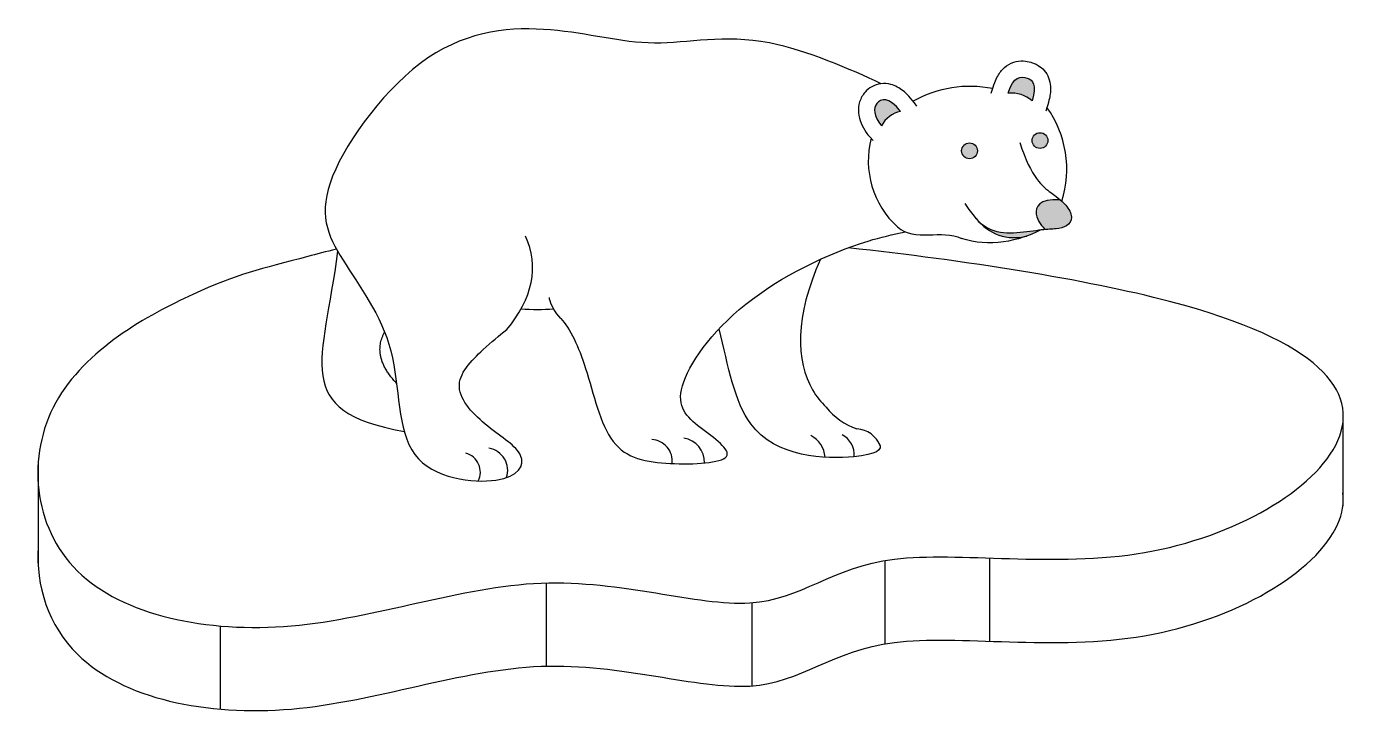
# Model space of a CAD drawing. Header units: inches. Extents: x 253 to 340, y -22 to 106.
# Drawn here: x 253.2 to 306.5, y -21.5 to 6.1 of the extents above.
import ezdxf

# ---------------------------------------------------------------- set-up
doc = ezdxf.new("R2010")
doc.units = ezdxf.units.IN
doc.header["$MEASUREMENT"] = 0

msp = doc.modelspace()

# ---------------------------------------------------------------- hatches: boundary and pattern name
h = msp.add_hatch(color=15)
h.dxf.hatch_style = 1
edge = h.paths.add_edge_path()
edge.add_spline(control_points=[(293.9407775981963, -2.023379035552229), (294.1167133851094, -2.007982734617525), (294.4098572970512, -2.002362198544941), (294.8228774320968, -1.913480395609668), (295.069040551783, -1.553926206590917), (294.8404673014055, -1.105516701564285), (294.6266495462467, -0.9051302812970774), (294.5318752626926, -0.827622057588106)], knot_values=[1.501054516785771, 1.501054516785771, 1.501054516785771, 1.501054516785771, 2.281720343146428, 3.281720343146428, 4.281720343146428, 5.281720343146428, 5.780665826360657, 5.780665826360657, 5.780665826360657, 5.780665826360657], degree=3, periodic=0)
edge.add_spline(control_points=[(294.5318752626927, -0.8276220575881936), (293.6837374970403, -0.7776866392896693), (293.3871429645387, -1.465512492643374), (293.843100727158, -1.914326414308206), (293.9407775981963, -2.023379035552225)], knot_values=[0, 0, 0, 0, 1, 2, 2, 2, 2], degree=3, periodic=0)
h.paths.add_polyline_path([(294.0438185408095, 1.539719913276327, 1), (293.4130848888576, 1.539719913276327, 1)])
h.paths.add_polyline_path([(291.2230692941532, 1.128414302316054, 1), (290.5923356422013, 1.128414302316054, 1)])
edge = h.paths.add_edge_path()
edge.add_spline(control_points=[(293.4156816687948, 3.124442456399823), (293.5978982085395, 3.790943101975749), (293.2990627510296, 4.122372367636178), (292.6503713996947, 4.129656470884349), (292.4572218274566, 3.434019287053871)], knot_values=[0, 0, 0, 0, 1, 2, 2, 2, 2], degree=3, periodic=0)
edge.add_arc((292.584900391593, 2.190816545975675), 1.24974192182397, 48.335909997821375, 95.86379368760993, ccw=False)
edge = h.paths.add_edge_path()
edge.add_spline(control_points=[(288.1492368799829, 2.705933766276107), (287.6761563065675, 3.30974888941682), (287.032668348365, 3.136011768365318), (287.067561114978, 2.537389655599906), (287.3815960144956, 2.130559130010386)], knot_values=[0, 0, 0, 0, 1, 2, 2, 2, 2], degree=3, periodic=0)
edge.add_arc((288.3589017096521, 1.626443139868463), 1.099663290876879, 100.99146418467541, 152.714310906701, ccw=False)
h = msp.add_hatch(color=15)
h.dxf.hatch_style = 1
edge = h.paths.add_edge_path()
edge.add_spline(control_points=[(293.7292356038713, -2.04622080119363), (293.4710386401792, -2.079061721612874), (292.7725554246602, -2.196271446734237), (291.8648575255149, -2.151035046734938), (291.4000565916624, -1.839050954029993), (291.1772366538729, -1.583335416794174)], knot_values=[6.063138616722513, 6.063138616722513, 6.063138616722513, 6.063138616722513, 7, 8, 8.631563899440044, 8.631563899440044, 8.631563899440044, 8.631563899440044], degree=3, periodic=0)
edge.add_arc((292.7085347586283, -0.4302404834631268), 1.91689900905108, 216.9804029094164, 284.7691837998141)
edge.add_spline(control_points=[(293.1972016199715, -2.283806373727673), (293.3892055546769, -2.214010344488758), (293.5681898365477, -2.133604066707296), (293.7292356038724, -2.046220801193007)], knot_values=[0.4669935581322413, 0.4669935581322413, 0.4669935581322413, 0.4669935581322413, 0.5735585162332958, 0.5735585162332958, 0.5735585162332958, 0.5735585162332958], degree=3, periodic=0)

# ---------------------------------------------------------------- linework, layer by layer
for points in [[(305.8518006290867, -9.756781455530803), (305.8518006290867, -13.08848570723651)], [(253.6307693216682, -11.38981928873006), (253.6307693216682, -15.49583701349099)], [(287.5168458936752, -15.27472106624936), (287.5168458936752, -18.60642531795365)], [(291.7096825691548, -15.17230291902161), (291.7096825691548, -18.50400717072637)], [(273.9672682811479, -16.16993186775282), (273.9672682811479, -19.50163611945758)], [(282.1885941814343, -16.96211651030228), (282.1885941814343, -20.29382076200704)], [(260.9193577174809, -17.8934066730837), (260.9193577174809, -21.22511092478853)]]:
    msp.add_lwpolyline(points)
at = {"color": 15}
for centre in [(293.7284517148335, 1.539719913276327), (290.9077024681773, 1.128414302316054)]:
    msp.add_circle(centre, 0.3153668259759464, dxfattribs=at)
for centre, radius, start, end in [((290.9247534870455, -0.9150437355017687), 4.625331253812911, 78.65943869520693, 119.4732840548867), ((292.584900391593, 2.190816545975682), 1.249741921823963, 48.33590999782098, 95.86379368761217), ((288.3589017096521, 1.626443139868462), 1.099663290876879, 100.9914641846752, 152.7143109067031), ((290.531546245871, 0.3846210566919837), 4.268499813556731, 342.6287083969038, 35.5735174561471), ((290.439587083049, 0.7317903881136321), 3.585392224596055, 165.4387917143217, 227.6762587142308), ((292.7085347586283, -0.430240483463125), 1.916899009051082, 216.9804029094292, 284.7691838002725), ((287.2414762982573, -7.50102021796996), 2.636876223046192, 218.07630256698, 251.4017002729062), ((286.3161896902507, -11.10125233802573), 1.10428192473526, 22.57491148573282, 85.6215895830105), ((278.151116042127, -11.28785097093217), 0.8574037867026024, 353.0753184887913, 87.35901260911481), ((279.3310744623398, -11.33668567933455), 0.968474695567416, 358.1885155247571, 81.98424918844164), ((284.057662888295, -11.22500787729325), 1.074138275909357, 4.449946710895537, 62.60924950655608), ((285.3833241511612, -11.0401184286426), 0.9073858440396284, 355.2163527105283, 62.43280292445025), ((270.5455716835068, -11.73474206035921), 0.7828819759980601, 333.0504163704491, 74.98537671258399), ((271.5242776739286, -11.67066415611924), 0.9022302192879567, 341.6392747802332, 80.45702905740482)]:
    msp.add_arc(centre, radius, start, end, dxfattribs=at)
msp.add_arc((273.6116484090951, 2.394475614281514), 7.616958414078238, 265.1133201432651, 274.8866798567349)
for points, knots in [([(287.3693774431642, 3.817081268703994), (286.1568098349977, 4.388251451843793), (282.2172803501506, 6.105434351389281), (278.2305025671675, 5.063784121221296), (274.3676317347089, 6.230260773633198), (269.1430291011478, 5.84143526458319), (264.4464447807537, -0.518639697127572), (265.5691840211101, -3.096596960655763), (268.264913669551, -6.59182864091491), (267.8359295161583, -11.80262340135515), (272.63609631203, -12.38006385645063), (273.3472321760836, -11.00309026118452), (271.6138385790755, -10.02588329863467), (269.9693371083191, -8.293561682824478), (271.2569633608272, -6.967736789132465), (272.075454439001, -6.263872000653679), (272.3921424896226, -6.02375831623341)], [2.187086256182579, 2.187086256182579, 2.187086256182579, 2.187086256182579, 3, 4, 5, 6, 7, 8, 9, 10, 11, 12, 13, 14, 15, 15.63368968123212, 15.63368968123212, 15.63368968123212, 15.63368968123212]), ([(291.7779058379633, 3.430842144875982), (291.8844983370532, 3.80089799688777), (291.9503279241979, 3.969876112545556), (292.1099807171846, 4.247462634403526), (292.1978583691605, 4.362022694837048), (292.4143201906138, 4.554908169099079), (292.5438600065884, 4.630972917584248), (292.8093300855223, 4.720404205033375), (292.9420214874943, 4.733928562770046), (293.1729183871112, 4.724338190031421), (293.2721549111347, 4.702786242967157), (293.4056317408157, 4.663033021392099), (293.4476860221311, 4.648161405109761), (293.5441484385447, 4.608228392949808), (293.5965541461418, 4.583319566232866), (293.7318785571744, 4.502296720975586), (293.8181462005488, 4.435662906065811), (293.9693613448376, 4.262172747042634), (294.0319743738414, 4.156411613541543), (294.1141721359558, 3.938195516209639), (294.1351787657719, 3.827064476958963), (294.1509124950927, 3.610325008481976), (294.146171179852, 3.503810172272953), (294.1163953993738, 3.255461850717786), (294.0859810146039, 3.111440487148091), (293.9547295615949, 2.719417956512899)], [0, 0, 0, 0, 0.2200586662787928, 0.2200586662787928, 0.4006828640379982, 0.4006828640379982, 0.5813070617972037, 0.5813070617972037, 0.7619312595564092, 0.7619312595564092, 0.9425554573156146, 0.9425554573156146, 1.051247217241799, 1.051247217241799, 1.159938977167984, 1.159938977167984, 1.319189216526347, 1.319189216526347, 1.478439455884711, 1.478439455884711, 1.637689695243075, 1.637689695243075, 1.796939934601438, 1.796939934601438, 2, 2, 2, 2]), ([(288.7947034995495, 2.923397524051065), (288.526565090449, 3.278266875658549), (288.3920194883344, 3.41874151292205), (288.10036665561, 3.647440561129365), (287.9408523750834, 3.737059631826952), (287.6317912993769, 3.820999474038928), (287.492049119742, 3.832684391255604), (287.2235527796197, 3.798691860189301), (287.0971557411522, 3.753358369286925), (286.8861144110099, 3.632235234948869), (286.8007398291961, 3.557859321648404), (286.6821981148496, 3.424121166358262), (286.6398016541336, 3.365220380091412), (286.5645483540856, 3.233886318527865), (286.5332549103485, 3.162924417355029), (286.4651248560092, 2.946929274049104), (286.4511700052733, 2.79541833389333), (286.4761601455999, 2.50639597966326), (286.5135060190336, 2.368597890006537), (286.6210526134099, 2.106564887794491), (286.6913350350217, 1.98156066884745), (286.8047300703606, 1.816373217771034), (286.8350371491283, 1.774863632992732), (287.0501359319336, 1.547147942417988)], [0, 0, 0, 0, 0.2316126187227214, 0.2316126187227214, 0.4632252374454428, 0.4632252374454428, 0.6305273339027228, 0.6305273339027228, 0.7978294303600028, 0.7978294303600028, 0.9651315268172828, 0.9651315268172828, 1.087917230352024, 1.087917230352024, 1.210702933886766, 1.210702933886766, 1.447195561715314, 1.447195561715314, 1.683688189543863, 1.683688189543863, 1.920180817372411, 1.920180817372411, 2, 2, 2, 2]), ([(274.5445795619362, -5.586721952800341), (274.91915062943, -5.969387766895045), (275.6475097900582, -7.541208506937523), (276.3695593118213, -11.04563320205202), (278.7725617566643, -11.49169386772133), (282.0762014737676, -11.31401979481835), (279.9792328618893, -9.904908458273255), (278.7696427097571, -8.737746677189127), (281.436402199958, -4.828918576465956), (285.8617565520712, -2.669035478236015), (287.8246951832172, -2.223446605099618), (288.3362233703014, -2.119039735451725)], [17.13313764041036, 17.13313764041036, 17.13313764041036, 17.13313764041036, 18, 19, 20, 21, 22, 23, 24, 25, 25.31551199577741, 25.31551199577741, 25.31551199577741, 25.31551199577741]), ([(284.9431652647318, -3.211786446892988), (283.8984341963719, -5.496929379197569), (283.9812778297961, -7.73232239668754), (284.9653480243712, -8.931096027633114), (285.1657532834126, -9.127209069644456)], [0, 0, 0, 0, 1, 1.231545918481474, 1.231545918481474, 1.231545918481474, 1.231545918481474]), ([(287.2947370664979, -10.58950669638667), (287.4680992201444, -10.84350205815786), (286.7636426941907, -11.26743108327495), (281.8758142450754, -11.13624163929655), (281.2562185930233, -7.505654964170355), (280.8852061493349, -5.994497877645882)], [2.203828191055785, 2.203828191055785, 2.203828191055785, 2.203828191055785, 3, 4, 4.642704568397749, 4.642704568397749, 4.642704568397749, 4.642704568397749])]:
    msp.add_open_spline(points, degree=3, knots=knots, dxfattribs=at)
for points, degree in [([(292.4572218274566, 3.434019287053871), (292.6503713996947, 4.129656470884349), (293.2990627510296, 4.122372367636178), (293.5978982085395, 3.790943101975749), (293.4156816687948, 3.124442456399823)], 3), ([(288.1492368799829, 2.705933766276107), (287.6761563065675, 3.30974888941682), (287.032668348365, 3.136011768365318), (287.067561114978, 2.537389655599906), (287.3815960144956, 2.130559130010386)], 3), ([(292.9169583935607, 1.458226917879829), (293.3729582702143, 0.04697152761339574), (294.3153789672692, -0.6604362640144501), (294.7946369060297, -1.015607734212873), (295.069040551783, -1.553926206590917), (294.8228774320968, -1.913480395609668), (294.377278973846, -2.009373043434525), (293.8774540862733, -2.008197083535963), (292.7948690150689, -2.197383475859896), (291.7346498544185, -2.144545964521312), (291.1958372864877, -1.68370399721803), (290.7316345107635, -0.9796598873883369)], 3), ([(294.5318752626927, -0.8276220575881936), (293.6837374970403, -0.7776866392896693), (293.3871429645387, -1.465512492643374), (293.843100727158, -1.914326414308206), (293.9407775981963, -2.023379035552225)], 3), ([(294.6053599746874, -0.8897934603467998), (294.6052703562825, -0.8902221544594564), (294.605180612373, -0.8906507389704235), (294.6050907429984, -0.8910792139037316)], 3), ([(288.0254746198304, -1.919077096150136), (288.7081809323291, -2.544753519034833), (289.8032037884774, -1.990020051464073), (290.581906226817, -2.379163459138532)], 3), ([(293.7292356038724, -2.046220801193007), (292.9237322475233, -2.483286082881465), (291.6694601942404, -2.745807720762304), (290.581906226817, -2.379163459138532)], 3), ([(272.3921424896226, -6.023758316233405), (273.4120479667737, -4.79925092786466), (273.6956026191075, -3.486030741367042), (273.1393929061591, -2.287661091449875)], 3), ([(265.6143895164215, -2.88963498535095), (265.0369840994772, -7.37803241452529), (263.7203779158498, -9.28366222587415), (268.2823955147903, -10.10763287137341)], 3), ([(274.5445795619728, -5.58672195283774), (274.0903916091081, -5.052315738699303), (274.0903916091081, -4.751451497707125), (274.0975593031479, -4.744288146905701)], 3), ([(267.9741239157682, -8.176609330770463), (266.9613265376569, -7.109761438468853), (267.496641968188, -6.127689390630874)], 2)]:
    msp.add_open_spline(points, degree=degree, dxfattribs=at)
for points, knots in [([(265.5683135208018, -2.80758407987954), (265.1459956178807, -2.909369888457537), (262.7182623531987, -3.557981673945246), (260.6104841023318, -4.03099080064997), (255.495128936604, -6.829870949614802), (254.3325598900172, -8.952450043848966), (253.1699908434304, -11.07502913808313), (253.6350698228111, -16.76646536605494), (263.7558334006785, -18.88769916650494), (273.9443936620646, -15.00717445659438), (283.0508777505538, -18.14119758547122), (286.5310289039671, -14.23181295578104), (298.2211017800378, -16.23800388259906), (308.0791476244963, -10.52842444261398), (304.0587953075867, -5.348398817870452), (290.7634603150508, -3.269686246979775), (286.0493152935447, -2.752841164066815)], [9.817813173615885, 9.817813173615885, 9.817813173615885, 9.817813173615885, 10, 11, 12, 12, 12, 13, 14, 15, 16, 17, 18, 19, 20, 20.56023044884454, 20.56023044884454, 20.56023044884454, 20.56023044884454]), ([(253.6307693216682, -14.72152354043494), (253.5294459629714, -16.28124818375766), (254.8250475252615, -20.34757974425843), (263.7558334006785, -22.21940341820971), (273.9443936620646, -18.33887870829915), (283.0508777505538, -21.47290183717598), (286.5310289039671, -17.56351720748581), (298.2211017800378, -19.56970813430382), (305.4815063811682, -15.36462961360596), (305.9038436668719, -12.97492003211362), (305.8518006290868, -12.56300493574045)], [0.3527335738933709, 0.3527335738933709, 0.3527335738933709, 0.3527335738933709, 1, 2, 3, 4, 5, 6, 7, 7.209485951582902, 7.209485951582902, 7.209485951582902, 7.209485951582902])]:
    msp.add_open_spline(points, degree=3, knots=knots)

doc.saveas('drawing.dxf')
